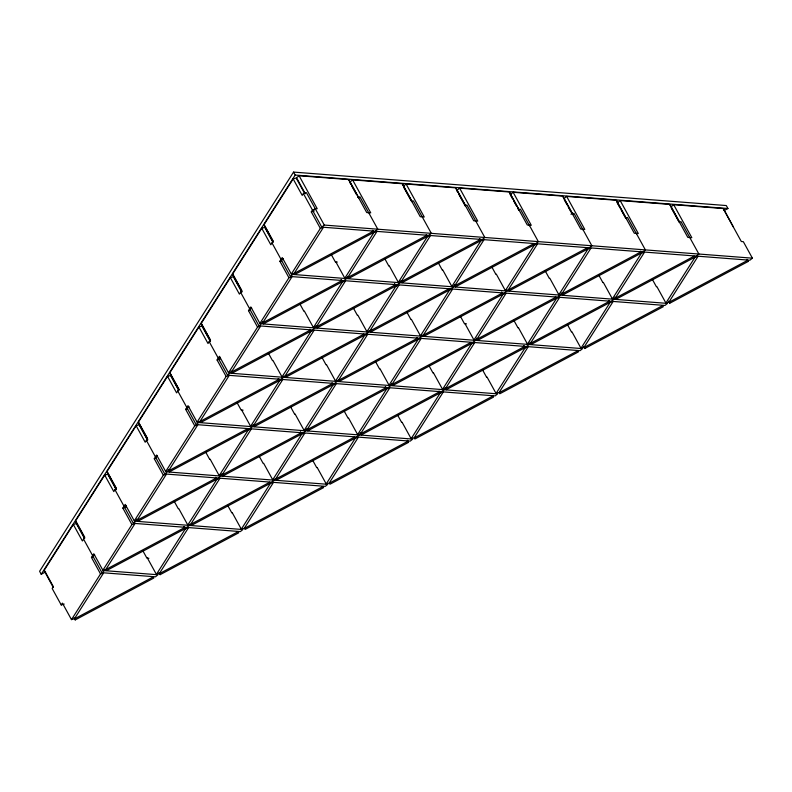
<?xml version="1.0" encoding="UTF-8"?>
<svg xmlns="http://www.w3.org/2000/svg" width="792" height="792" viewBox="0 0 792 792"><rect width="100%" height="100%" fill="white"/><g stroke="black" fill="none" stroke-linecap="round" stroke-linejoin="round"><path stroke-width="1.19" d="M724.66 210.266L727.937 208.524L726.304 205.554L293.555 172.092L39.6 571.299L41.233 574.269L45.599 571.943M41.233 574.269L295.188 175.062L293.555 172.092M84.249 538.006L76.319 523.571L73.319 524.462L44.273 570.131L53.341 586.624L52.163 588.476L61.232 604.969L64.221 604.078M116.226 489.674L107.722 474.21L104.722 475.101L75.676 520.76L84.744 537.263L82.388 540.966L73.319 524.462M147.629 440.312L139.125 424.849L136.125 425.73L107.078 471.398L116.147 487.892L113.791 491.594L104.722 475.101M178.467 389.912L170.528 375.477L167.528 376.368L138.481 422.027L147.55 438.53L145.193 442.233L136.125 425.73M210.434 341.58L201.93 326.116L198.94 327.007L169.884 372.666L178.952 389.159L176.596 392.862L167.528 376.368M241.837 292.208L233.343 276.745L230.343 277.636L201.297 323.304L210.365 339.798L208.009 343.5L198.94 327.007M272.676 241.817L264.746 227.383L261.746 228.274L232.7 273.933L241.768 290.426L239.412 294.129L230.343 277.636M304.653 193.476L296.149 178.012L293.149 178.903L264.102 224.572L273.171 241.065L270.815 244.768L261.746 228.274M671.171 206.752L673.685 204.702L723.185 208.534L741.322 241.52L743.332 241.679L752.4 258.172L324.294 225.067L306.395 192.664L303.395 193.545L302.217 195.396L293.149 178.903M61.232 604.969L62.41 603.118L71.478 619.611L74.468 618.72L103.524 573.062L100.525 573.952L71.478 619.611M100.525 573.952L91.456 557.459L93.812 553.757L102.881 570.25L105.88 569.359L134.927 523.7L131.927 524.581L102.881 570.25M131.927 524.581L122.859 508.088L125.215 504.385L134.284 520.879L137.283 519.997L166.33 474.329L163.33 475.22L134.284 520.879M163.33 475.22L154.262 458.726L156.618 455.024L165.686 471.517L168.686 470.626L197.733 424.967L194.733 425.858L165.686 471.517M194.733 425.858L185.665 409.355L188.021 405.652L197.089 422.156L200.089 421.265L229.135 375.596L226.146 376.487L197.089 422.156M226.146 376.487L217.077 359.994L219.434 356.291L228.502 372.784L231.492 371.893L260.548 326.235L257.548 327.126L228.502 372.784M257.548 327.126L248.48 310.632L250.836 306.93L259.905 323.423L262.894 322.532L291.951 276.863L288.951 277.754L259.905 323.423M288.951 277.754L279.883 261.261L282.239 257.558L291.308 274.052L294.307 273.161L323.354 227.502L320.354 228.393L291.308 274.052M320.354 228.393L311.286 211.9L312.464 210.048L315.463 209.157M156.39 574.388L185.437 528.719L188.437 527.838L159.39 573.497L156.39 574.388L147.322 557.895M187.793 525.017L216.85 479.358L219.839 478.467L190.793 524.136L187.793 525.017L178.725 508.523M219.206 475.655L248.252 429.997L251.252 429.106L222.196 474.764L219.206 475.655L210.137 459.162M250.609 426.294L279.655 380.625L282.655 379.734L253.598 425.403L250.609 426.294L241.54 409.791M282.011 376.923L311.058 331.264L314.058 330.373L285.011 376.032L282.011 376.923L272.943 360.429M313.414 327.561L342.461 281.893L345.46 281.002L316.414 326.67L313.414 327.561L304.346 311.058M344.817 278.19L373.873 232.531L376.863 231.64L347.817 277.299L344.817 278.19L335.749 261.697M241.312 529.155L270.359 483.496L273.359 482.605L244.312 528.264L241.312 529.155L232.244 512.662M272.715 479.794L301.762 434.125L304.762 433.244L275.715 478.903L272.715 479.794L263.647 463.3M304.118 430.422L333.165 384.763L336.164 383.873L307.118 429.541L304.118 430.422L295.05 413.929M335.521 381.061L364.577 335.402L367.567 334.511L338.521 380.17L335.521 381.061L326.452 364.567M366.934 331.7L395.98 286.031L398.98 285.14L369.923 330.808L366.934 331.7L357.865 315.196M398.336 282.328L427.383 236.669L430.383 235.778L401.326 281.437L398.336 282.328L389.268 265.835M326.225 483.932L355.281 438.263L358.271 437.382L329.225 483.041L326.225 483.932L317.156 467.438M357.637 434.56L386.684 388.902L389.684 388.011L360.627 433.679L357.637 434.56L348.569 418.067M389.04 385.199L418.087 339.54L421.087 338.649L392.04 384.308L389.04 385.199L379.972 368.706M420.443 335.838L449.49 290.169L452.489 289.278L423.443 334.947L420.443 335.838L411.375 319.334M451.846 286.466L480.892 240.808L483.892 239.917L454.846 285.575L451.846 286.466L442.777 269.973M411.147 438.699L440.194 393.04L443.193 392.149L414.147 437.818L411.147 438.699L402.079 422.205M442.55 389.337L471.596 343.678L474.596 342.788L445.55 388.446L442.55 389.337L433.481 372.844M473.953 339.976L503.009 294.307L505.999 293.416L476.952 339.085L473.953 339.976L464.884 323.473M505.365 290.605L534.412 244.946L537.412 244.055L508.355 289.714L505.365 290.605L496.297 274.111M496.069 393.476L525.116 347.807L528.115 346.926L499.059 392.584L496.069 393.476L487.001 376.982M527.472 344.104L556.519 298.445L559.518 297.554L530.472 343.223L527.472 344.104L518.404 327.611M558.875 294.743L587.921 249.084L590.921 248.193L561.874 293.852L558.875 294.743L549.806 278.249M580.981 348.242L610.028 302.584L613.028 301.693L583.981 347.361L580.981 348.242L571.913 331.749M612.384 298.881L641.441 253.222L644.431 252.331L615.384 297.99L612.384 298.881L603.316 282.388M665.904 303.019L694.95 257.36L697.95 256.469L668.903 302.128L665.904 303.019L656.835 286.526M350.084 181.922L352.608 179.883L370.745 212.87L366.726 212.563L348.589 179.566L299.089 175.745L296.574 177.784L305.346 193.753M282.982 258.628L281.299 259.994L290.367 276.487L664.963 305.445L667.478 303.405L292.882 274.438L290.367 276.487M299.089 175.745L317.226 208.732L315.226 208.573L312.701 210.623L321.77 227.116L324.294 225.067M251.579 307.989L249.896 309.355L258.964 325.849L580.041 350.678L582.566 348.628L261.479 323.799L258.964 325.849M403.603 186.061L406.118 184.021L455.618 187.843L473.755 220.829L477.774 221.146L459.637 188.15L457.113 190.199M220.166 357.36L218.493 358.717L227.561 375.22L495.129 395.901L497.643 393.862L230.076 373.171L227.561 375.22M375.289 231.254L377.804 229.205L359.905 196.802L357.905 197.386M188.763 406.722L187.09 408.088L196.159 424.581L410.207 441.134L412.731 439.085L198.673 422.532L196.159 424.581M343.886 280.625L346.401 278.576M157.36 456.083L155.678 457.449L164.746 473.943L325.294 486.357L327.809 484.318L167.27 471.903L164.746 473.943M312.474 329.987L314.998 327.938M428.799 235.392L431.323 233.343L413.424 200.94L411.424 201.524M125.958 505.454L124.275 506.821L133.343 523.314L240.372 531.59L242.887 529.541L135.868 521.265L133.343 523.314M281.071 379.358L283.595 377.309M397.396 284.764L399.911 282.714M510.632 194.337L513.147 192.288L562.647 196.119L580.784 229.106L584.793 229.423L566.656 196.426L564.142 198.475L572.923 214.444M94.555 554.816L92.872 556.182L101.94 572.675L155.45 576.814L157.974 574.764L104.455 570.626L101.94 572.675M249.668 428.719L252.183 426.67M365.993 334.125L368.508 332.076M482.318 239.53L484.833 237.481L466.933 205.069L464.934 205.663M218.265 478.081L220.78 476.042M334.59 383.496L337.105 381.447M450.905 288.902L453.43 286.853M186.863 527.452L189.377 525.403M303.178 432.858L305.702 430.808M419.503 338.263L422.027 336.214M535.828 243.669L538.342 241.619L529.274 225.126M271.775 482.219L274.299 480.18M388.1 387.635L390.614 385.585M504.425 293.04L506.939 290.991M617.661 202.613L620.176 200.564L669.676 204.395L687.812 237.382L691.822 237.699L673.685 204.702M356.697 436.996L359.212 434.947M473.022 342.401L475.537 340.352M589.337 247.807L591.862 245.758L582.793 229.264M441.609 391.763L444.134 389.723M557.934 297.178L560.459 295.129M526.532 346.54L529.046 344.49M642.856 251.945L645.371 249.896L636.303 233.402M611.454 301.316L613.968 299.267M696.366 256.083L698.891 254.034L680.991 221.621L678.991 222.215M752.4 258.172L749.885 260.221L321.77 227.116M373.596 232.511L295.05 274.349L294.575 273.181L373.121 231.353L373.596 232.511L372.428 230.383M263.647 323.71L342.193 281.873L341.718 280.714L263.172 322.552L263.647 323.71L262.479 321.582M348.569 278.477L427.116 236.65L426.631 235.491L348.084 277.319L348.569 278.477L347.391 276.349M232.244 373.072L310.791 331.244L310.315 330.086L231.759 371.913L232.244 373.072L231.076 370.943M317.156 327.848L395.713 286.011L395.228 284.853L316.681 326.69L317.156 327.848L315.988 325.72M402.079 282.615L480.625 240.788L480.15 239.63L401.603 281.457L402.079 282.615L400.91 280.487M279.388 380.606L200.841 422.443L200.356 421.285L278.913 379.447L279.388 380.606L278.22 378.477M455.588 286.753L534.145 244.926L533.659 243.768L455.113 285.595L455.588 286.753L454.42 284.625M169.429 471.804L247.985 429.967L247.5 428.809L168.953 470.646L169.429 471.804L168.26 469.676M254.351 426.581L332.897 384.744L332.422 383.585L253.876 425.423L254.351 426.581L253.183 424.453M502.732 294.287L424.185 336.125L423.71 334.966L502.257 293.129L502.732 294.287L501.564 292.159M138.026 521.176L216.572 479.338L216.097 478.18L137.551 520.017L138.026 521.176L136.858 519.047M222.948 475.942L301.495 434.105L301.019 432.947L222.463 474.784L222.948 475.942L221.78 473.814M307.86 430.719L386.417 388.882L385.932 387.724L307.385 429.561L307.86 430.719L306.692 428.591M392.782 385.486L471.329 343.649L470.854 342.49L392.307 384.328L392.782 385.486L391.614 383.358M477.705 340.263L556.251 298.426L555.776 297.267L477.22 339.105L477.705 340.263L476.527 338.135M562.617 295.03L641.164 253.192L640.688 252.034L562.142 293.872L562.617 295.03L561.449 292.901M185.17 528.7L106.623 570.537L106.148 569.379L184.694 527.541L185.17 528.7L184.001 526.571M361.38 434.858L439.926 393.02L439.451 391.862L360.895 433.699L361.38 434.858L360.212 432.729M446.292 389.624L524.848 347.787L524.363 346.629L445.817 388.466L446.292 389.624L445.124 387.496M531.214 344.401L609.761 302.564L609.286 301.405L530.739 343.243L531.214 344.401L530.046 342.273M616.136 299.168L694.683 257.331L694.208 256.172L615.651 298.01L616.136 299.168L614.958 297.04M75.22 619.908L153.767 578.071L153.292 576.913L74.745 618.75L75.22 619.908L74.052 617.78M160.132 574.675L238.689 532.838L238.204 531.679L159.657 573.517L160.132 574.675L158.964 572.547M408.523 442.382L329.977 484.219L329.492 483.061L408.048 441.223L408.523 442.382L407.355 440.253M584.724 348.539L663.28 306.702L662.795 305.544L584.248 347.381L584.724 348.539L583.556 346.411M669.646 303.306L748.192 261.469L747.717 260.311L669.171 302.148L669.646 303.306L668.478 301.178M311.286 211.9L314.285 211.009M283.061 258.816L281.061 259.41L271.993 242.916M279.883 261.261L281.883 260.667M518.453 209.801L520.453 209.207L529.521 225.71M251.658 308.187L249.658 308.781L240.59 292.278M570.963 214.236L573.962 213.345L583.031 229.848M248.48 310.632L250.48 310.038M625.482 218.077L627.472 217.483L636.54 233.986M220.245 357.548L218.255 358.142L209.187 341.649M217.077 359.994L220.067 359.103M188.843 406.91L186.843 407.504L177.774 391.01M185.665 409.355L187.664 408.761M157.44 456.281L155.44 456.875L146.371 440.382M154.262 458.726L156.262 458.132M126.037 505.642L124.037 506.237L114.969 489.743M122.859 508.088L125.859 507.197M94.634 555.014L92.634 555.608L83.566 539.114M91.456 557.459L93.456 556.865M295.188 175.062L727.937 208.524M352.608 179.883L402.108 183.704L420.245 216.701L424.255 217.008L406.118 184.021M459.637 188.15L509.137 191.981L527.274 224.968L531.284 225.284L513.147 192.288M566.656 196.426L616.166 200.257L634.293 233.244L638.312 233.561L620.176 200.564M337.333 262.083L335.323 261.924L331.234 254.48M466.468 323.859L464.458 323.7L460.37 316.255M243.114 410.177L241.115 410.018L237.016 402.574M148.906 558.271L146.896 558.122L142.798 550.668M747.024 259.34L748.192 261.469M679.358 221.651L670.181 204.999L670.666 206.158M671.309 208.009L678.675 221.413M626.432 218.582L616.671 200.861L617.146 202.019M617.225 202.841L620.067 207.999M621.195 210.058L625.729 218.305M640.302 251.153L641.441 253.222M652.311 279.299L656.41 286.753M564.28 199.732L567.121 204.89M568.25 206.95L571.082 212.107M598.802 275.161L602.89 282.615M608.899 300.524L610.028 302.584M608.593 300.435L609.761 302.564M519.404 210.306L509.642 192.585L510.117 193.743M510.206 194.565L512.473 198.693M513.602 200.752L516.433 205.91M517.572 207.969L518.701 210.029M545.282 271.022L549.381 278.477M555.39 296.386L556.519 298.445M567.389 324.532L571.487 331.977M465.31 205.098L456.133 188.446L456.608 189.605M456.687 190.427L457.825 192.496M458.954 194.555L465.191 205.89M479.764 238.739L480.892 240.808M479.457 238.659L480.625 240.788M491.773 266.884L495.861 274.339M501.871 292.248L503.009 294.307M513.879 320.394L517.978 327.838M523.977 345.748L525.116 347.807M523.68 345.658L524.848 347.787M412.375 202.029L402.613 184.308L403.098 185.467M403.742 187.318L411.107 200.722M426.245 234.6L427.383 236.669M438.253 262.746L442.352 270.201M482.477 369.755L486.575 377.21M358.865 197.891L349.104 180.17L349.579 181.328M349.658 182.15L350.797 184.219M351.925 186.278L356.459 194.525M372.735 230.462L373.873 232.531M384.744 258.608L388.842 266.062M394.842 283.972L395.98 286.031M394.535 283.882L395.713 286.011M406.85 312.117L410.949 319.562M416.958 337.471L418.087 339.54M428.957 365.617L433.056 373.072M439.065 390.981L440.194 393.04M303.395 193.545L312.464 210.048M341.332 279.833L342.461 281.893M341.025 279.744L342.193 281.873M353.341 307.979L357.43 315.424M375.448 361.479L379.546 368.933M385.546 386.842L386.684 388.902M385.249 386.753L386.417 388.882M397.554 414.988L401.653 422.433M273.25 241.887L264.182 225.393L273.161 242.015M299.822 303.841L303.92 311.286M309.929 329.195L311.058 331.264M321.938 357.34L326.027 364.795M332.036 382.704L333.165 384.763M344.045 410.85L348.143 418.295M241.956 291.416L232.779 274.765L241.758 291.387M268.419 353.202L272.517 360.657M278.527 378.566L279.655 380.625M290.525 406.712L294.624 414.157M300.633 432.066L301.762 434.125M300.326 431.977L301.495 434.105M312.642 460.211L316.731 467.666M210.553 340.788L201.376 324.126L210.355 340.748M259.123 456.073L263.221 463.528M179.041 389.991L169.973 373.497L178.952 390.119M205.613 451.935L209.702 459.39M215.711 477.299L216.85 479.358M227.72 505.445L231.818 512.889M147.738 439.52L138.56 422.859L147.55 439.481M174.21 501.306L178.299 508.751M184.308 526.66L185.437 528.719M116.226 488.723L107.158 472.22L116.137 488.852M84.734 538.213L75.755 521.591L76.23 522.75M53.331 587.575L44.352 570.953L44.827 572.111M733.243 226.789L723.7 209.137L724.175 210.296M572.22 213.216L572.705 214.375M563.152 196.723L563.637 197.881M518.711 209.078L519.186 210.236M358.172 196.663L358.647 197.822M363.825 334.214L285.278 376.052L285.754 377.21L364.3 335.372L363.825 334.214M448.747 288.991L370.191 330.828L370.676 331.987L449.222 290.149L448.747 288.991M417.344 338.352L338.788 380.19L339.273 381.348L417.82 339.511L417.344 338.352M587.179 247.896L508.622 289.733L509.108 290.892L587.654 249.064L587.179 247.896M269.617 482.318L191.06 524.156L191.545 525.314L270.092 483.476L269.617 482.318M354.529 437.085L275.982 478.922L276.457 480.081L355.014 438.243L354.529 437.085M323.126 486.456L244.579 528.294L245.055 529.452L323.601 487.615L323.126 486.456M492.961 396L414.414 437.837L414.889 438.996L493.446 397.158L492.961 396M577.883 350.767L499.326 392.604L499.811 393.763L578.358 351.925L577.883 350.767"/></g></svg>
